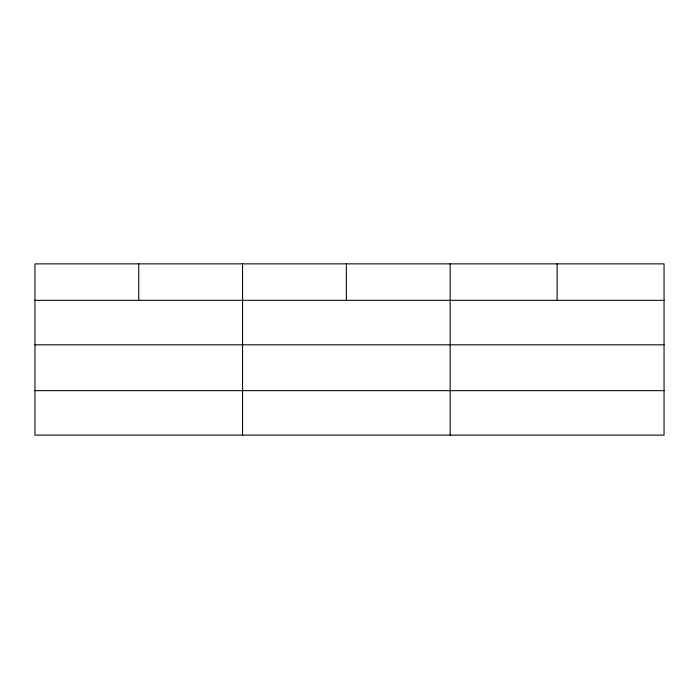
<?xml version="1.0" encoding="UTF-8"?>
<svg xmlns="http://www.w3.org/2000/svg" width="699" height="699" viewBox="0 0 699 699"><rect width="100%" height="100%" fill="white"/><g stroke="black" fill="none" stroke-linecap="round" stroke-linejoin="round"><path stroke-width="1.05" d="M664.05 344.817L664.05 263.864L34.95 263.864L34.95 435.136L664.05 435.136L664.05 344.817L34.95 344.817M34.95 300.334L664.05 300.334M34.95 390.654L664.05 390.654M557.103 263.864L557.103 300.334M450.156 263.864L450.156 435.136M346.354 263.864L346.354 300.334M242.553 263.864L242.553 435.136M138.752 263.864L138.752 300.334"/></g></svg>
